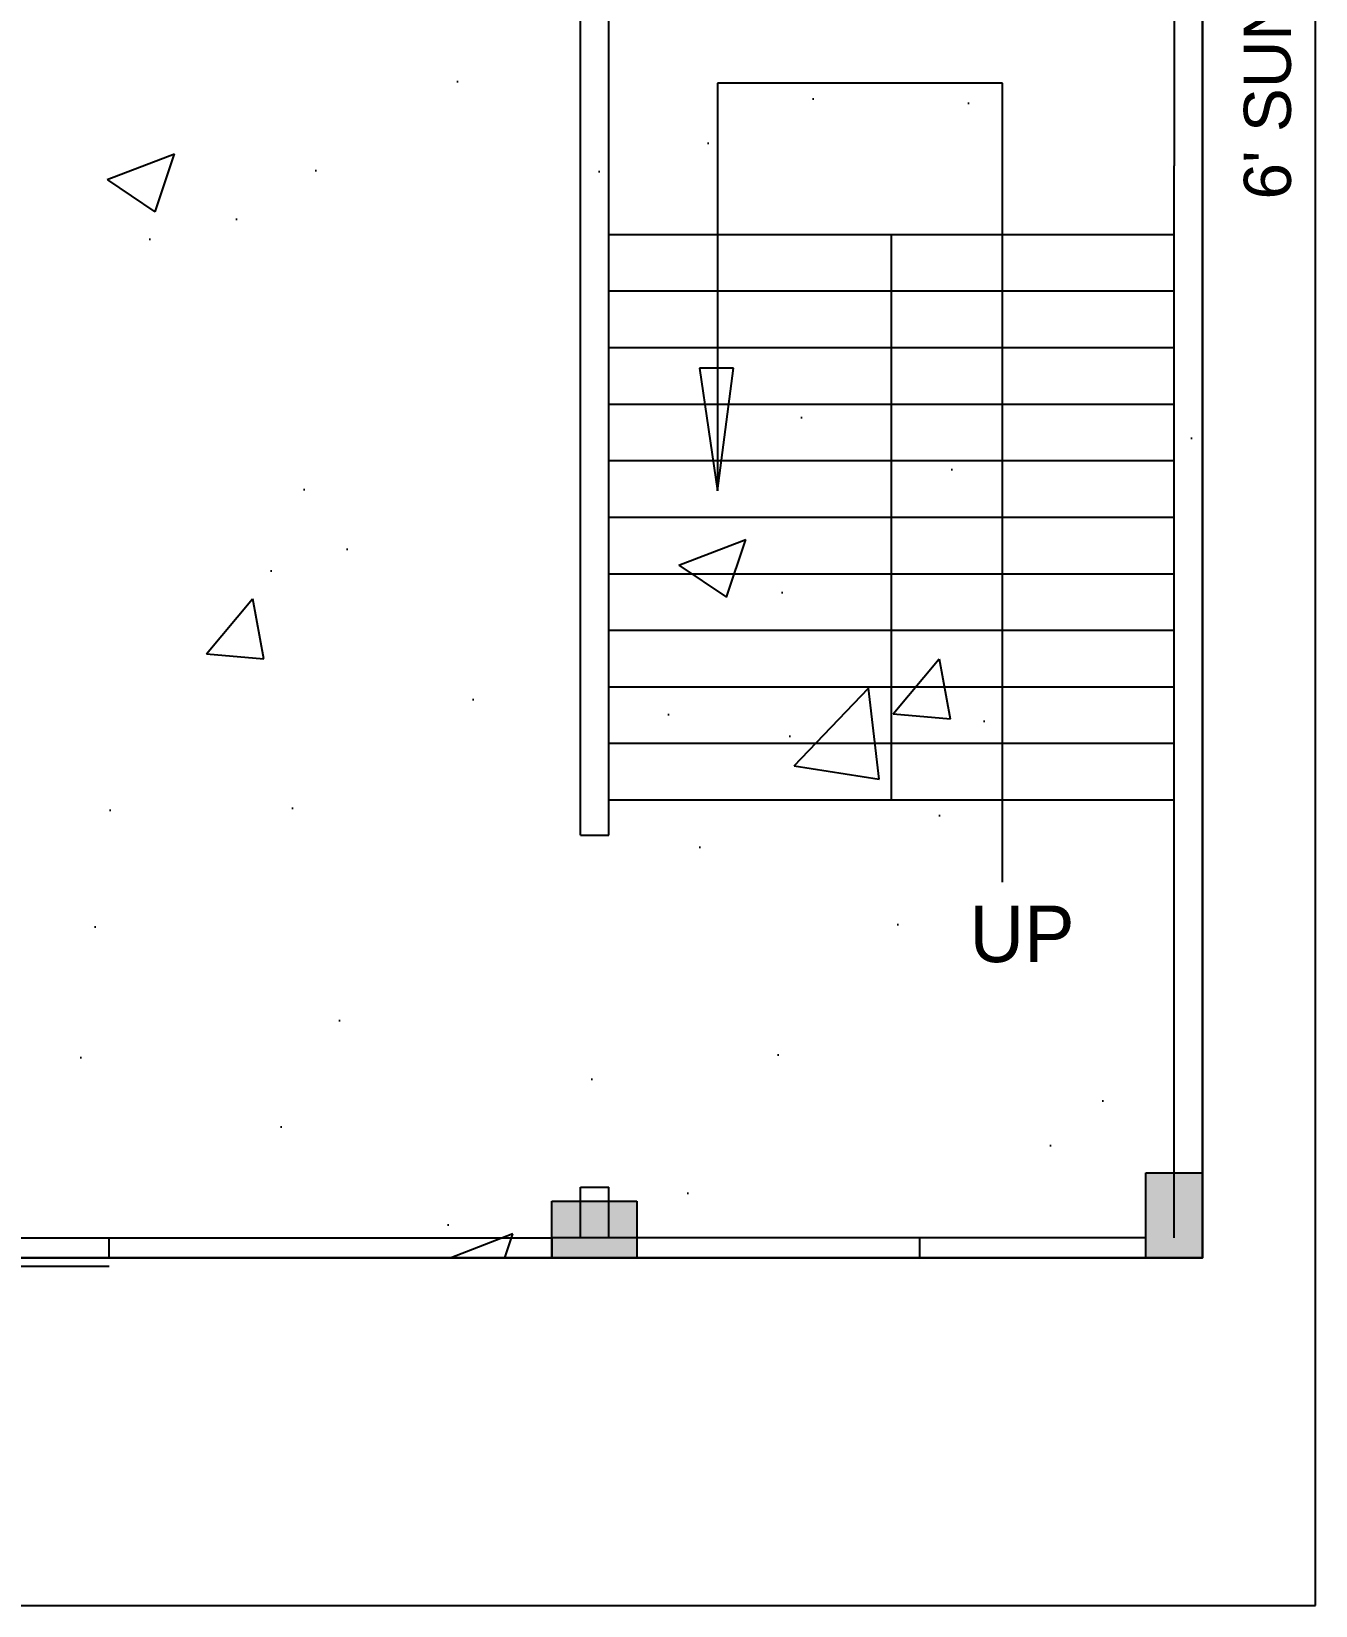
# Model space of a CAD drawing. Header units: inches. Extents: x -90 to 2036, y -33 to 3377.
# Drawn here: x 1696.4 to 1964.6, y 2728.2 to 3057.1 of the extents above; entities that cross this region are included whole.
import ezdxf

# ---------------------------------------------------------------- set-up
doc = ezdxf.new("R2010")
doc.units = ezdxf.units.IN
doc.header["$MEASUREMENT"] = 0
doc.layers.get('0').update_dxf_attribs({"color": 8, "linetype": 'CONTINUOUS'})
doc.layers.add('First floor Utility', color=69, linetype='CONTINUOUS')
doc.styles.add('H St Bt', font='stylu.ttf')
doc.styles.add('style2', font='arial.ttf', dxfattribs={"height": 9})

msp = doc.modelspace()

# ---------------------------------------------------------------- hatches: boundary and pattern name
h = msp.add_hatch()
h.set_pattern_fill('AR-CONC', color=8, scale=0.787402, style=0)
h.set_pattern_definition([(50, (-683.26, -2338.07), (143.4525, -12.5505), [15, -165]), (355, (-683.26, -2338.07), (-27.7503, 150.4383), [12, -132]), (100.451, (-671.3, -2339.11), (115.7028, 137.8872), [12.748, -140.2283]), (46.1842, (-683.26, -2298.07), (213.448, -33.104), [22.5, -247.5]), (96.6356, (-665.47, -2300.83), (186.9325, 194.823), [19.122, -210.3425]), (351.184, (-683.26, -2298.07), (186.933, 194.823), [18, -198]), (21, (-663.26, -2308.07), (119.3818, -80.524), [15, -165]), (326, (-663.26, -2308.07), (48.663, 145.03), [12, -132]), (71.4514, (-653.31, -2314.78), (168.0445, 64.5062), [12.748, -140.2283]), (37.5, (-683.257, -2338.067), (2.43197, 66.57877), [0, -130.4, 0, -134, 0, -132.5]), (7.5, (-683.26, -2338.07), (52.6139, 78.88234), [0, -76.4, 0, -127.4, 0, -50.5]), (327.5, (-727.857, -2338.067), (106.76425, -4.5108), [0, -50, 0, -156, 0, -207]), (317.5, (-747.86, -2338.07), (116.6372, 20.0209), [0, -65, 0, -103.6, 0, -147])])
h.paths.add_polyline_path([(1941, 3353.84), (1618.14, 3353.84), (1618.14, 2800.9), (1941, 2800.9)])
at = {"layer": 'First floor Utility', "linetype": 'Continuous'}
for points in [[(1929.19, 2818.61), (1929.19, 2800.89), (1941, 2800.89), (1941, 2818.61)], [(1805.1, 2812.7), (1805.1, 2800.89), (1822.81, 2800.89), (1822.81, 2812.7)]]:
    msp.add_hatch(color=253, dxfattribs=at).paths.add_polyline_path(points)

# ---------------------------------------------------------------- linework, layer by layer
at = {"color": 8}
for p, q in [((1941, 3353.84), (1941, 2800.9)), ((1941, 2800.9, 9.7), (1618.14, 2800.9, 9.7))]:
    msp.add_line(p, q, dxfattribs=at)
for elevation in [-185.31, -196.85, -185.31, -196.85]:
    msp.add_lwpolyline([(1618.14, 2800.9), (1941, 2800.9), (1941, 3353.84), (1618.14, 3353.84)], close=True, dxfattribs=dict(at, elevation=elevation))
at = {"layer": 'First floor Utility', "color": 253, "linetype": 'Continuous'}
for p, q in [((1964.62, 2728.25, -409.45), (1964.62, 3377.46, -409.45)), ((1811.08, 2889.15, -409.45), (1811.08, 3076.27, -409.45)), ((1816.98, 2889.15, -409.45), (1816.98, 3076.27, -409.45)), ((1935.09, 3067.89, -409.45), (1935.09, 3028.97, -409.45)), ((1941, 3067.89, -409.45), (1941, 3028.52, -409.45)), ((1899.26, 3046.27, -409.45), (1839.69, 3046.27, -409.45)), ((1839.69, 3046.27, -409.45), (1839.69, 2961.12, -409.45)), ((1899.26, 2879.33, -409.45), (1899.26, 3046.27, -409.45)), ((1935.09, 2805.07, -409.45), (1935.09, 3028.97, -409.45)), ((1941, 2805.07, -409.45), (1941, 3028.52, -409.45)), ((1816.98, 3014.67, -409.45), (1935.09, 3014.67, -409.45)), ((1876.04, 2896.56, -409.45), (1876.04, 3014.67, -409.45)), ((1816.98, 3002.86, -409.45), (1935.09, 3002.86, -409.45)), ((1816.98, 2991.05, -409.45), (1935.09, 2991.05, -409.45)), ((1843.03, 2986.74, -409.45), (1835.92, 2986.74, -409.45)), ((1835.92, 2986.74, -409.45), (1839.69, 2961.12, -409.45)), ((1839.69, 2961.12, -409.45), (1843.03, 2986.74, -409.45)), ((1816.98, 2979.24, -409.45), (1935.09, 2979.24, -409.45)), ((1816.98, 2967.43, -409.45), (1935.09, 2967.43, -409.45)), ((1816.98, 2955.61, -409.45), (1935.09, 2955.61, -409.45)), ((1816.98, 2943.8, -409.45), (1935.09, 2943.8, -409.45)), ((1816.98, 2931.99, -409.45), (1935.09, 2931.99, -409.45)), ((1816.98, 2920.18, -409.45), (1935.09, 2920.18, -409.45)), ((1816.98, 2908.37, -409.45), (1935.09, 2908.37, -409.45)), ((1816.98, 2896.56, -409.45), (1935.09, 2896.56, -409.45)), ((1811.08, 2889.15, -409.45), (1816.98, 2889.15, -409.45)), ((1929.19, 2818.61, -409.45), (1941, 2818.61, -409.45)), ((1929.19, 2800.89, -409.45), (1929.19, 2818.61, -409.45)), ((1941, 2818.61, -409.45), (1941, 2800.89, -409.45)), ((1811.08, 2805.07, -409.45), (1811.08, 2815.64, -409.45)), ((1811.08, 2815.64, -409.45), (1816.98, 2815.64, -409.45)), ((1816.98, 2805.07, -409.45), (1816.98, 2815.64, -409.45)), ((1805.1, 2800.89, -409.45), (1805.1, 2812.7, -409.45)), ((1805.1, 2812.7, -409.45), (1822.81, 2812.7, -409.45)), ((1822.81, 2812.7, -409.45), (1822.81, 2800.89, -409.45)), ((1626.77, 2805.07, -409.45), (1712.58, 2805.07, -409.45)), ((1712.58, 2800.89, -409.45), (1712.58, 2805.07, -409.45)), ((1712.58, 2805.07, -409.45), (1805.1, 2805.07, -409.45)), ((1712.58, 2800.89, -409.45), (1712.58, 2805.07, -409.45)), ((1929.19, 2805.07, -409.45), (1805.1, 2805.07, -409.45)), ((1805.1, 2800.89, -409.45), (1805.1, 2805.07, -409.45)), ((1805.1, 2805.07, -409.45), (1805.1, 2800.89, -409.45)), ((1881.94, 2800.89, -409.45), (1881.94, 2805.07, -409.45)), ((1941, 2800.89, -409.45), (1941, 2805.07, -409.45)), ((1620.87, 2799.16, -409.45), (1712.58, 2799.16, -409.45)), ((1714.54, 2800.89, -409.45), (1712.58, 2800.89, -409.45)), ((1805.1, 2800.89, -409.45), (1712.58, 2800.89, -409.45)), ((1868.66, 2800.89, -409.45), (1805.1, 2800.89, -409.45)), ((1805.1, 2800.89, -409.45), (1805.1, 2800.89, -409.45)), ((1805.1, 2800.89, -409.45), (1809.27, 2800.89, -409.45)), ((1822.81, 2800.89, -409.45), (1805.1, 2800.89, -409.45)), ((1868.66, 2800.89, -409.45), (1941, 2800.89, -409.45)), ((1941, 2800.89, -409.45), (1929.19, 2800.89, -409.45)), ((1941, 2800.89, -409.45), (1941, 2800.89, -409.45)), ((1941, 2800.89, -409.45), (1941, 2800.89, -196.85)), ((17.69, 2728.36, -409.45), (1964.62, 2728.25, -409.45))]:
    msp.add_line(p, q, dxfattribs=at)
at = {"layer": 'First floor Utility', "color": 253, "linetype": 'Continuous', "elevation": -196.85}
msp.add_lwpolyline([(41.32, 3353.83), (1941, 3353.83), (1941, 2800.89), (41.32, 2800.89)], close=True, dxfattribs=at)

# ---------------------------------------------------------------- texts
at = {"layer": 'First floor Utility', "color": 253, "linetype": 'Continuous', "style": 'style2'}
msp.add_text("6' SUN SHADE", height=9.8426, rotation=90, dxfattribs=at).set_placement((1959.48, 3021.96, -409.45))
at = {"layer": 'First floor Utility', "color": 253, "linetype": 'Continuous', "style": 'H St Bt'}
msp.add_text('UP', height=11.811, dxfattribs=at).set_placement((1892.34, 2862.65, -409.45))

doc.saveas('drawing.dxf')
